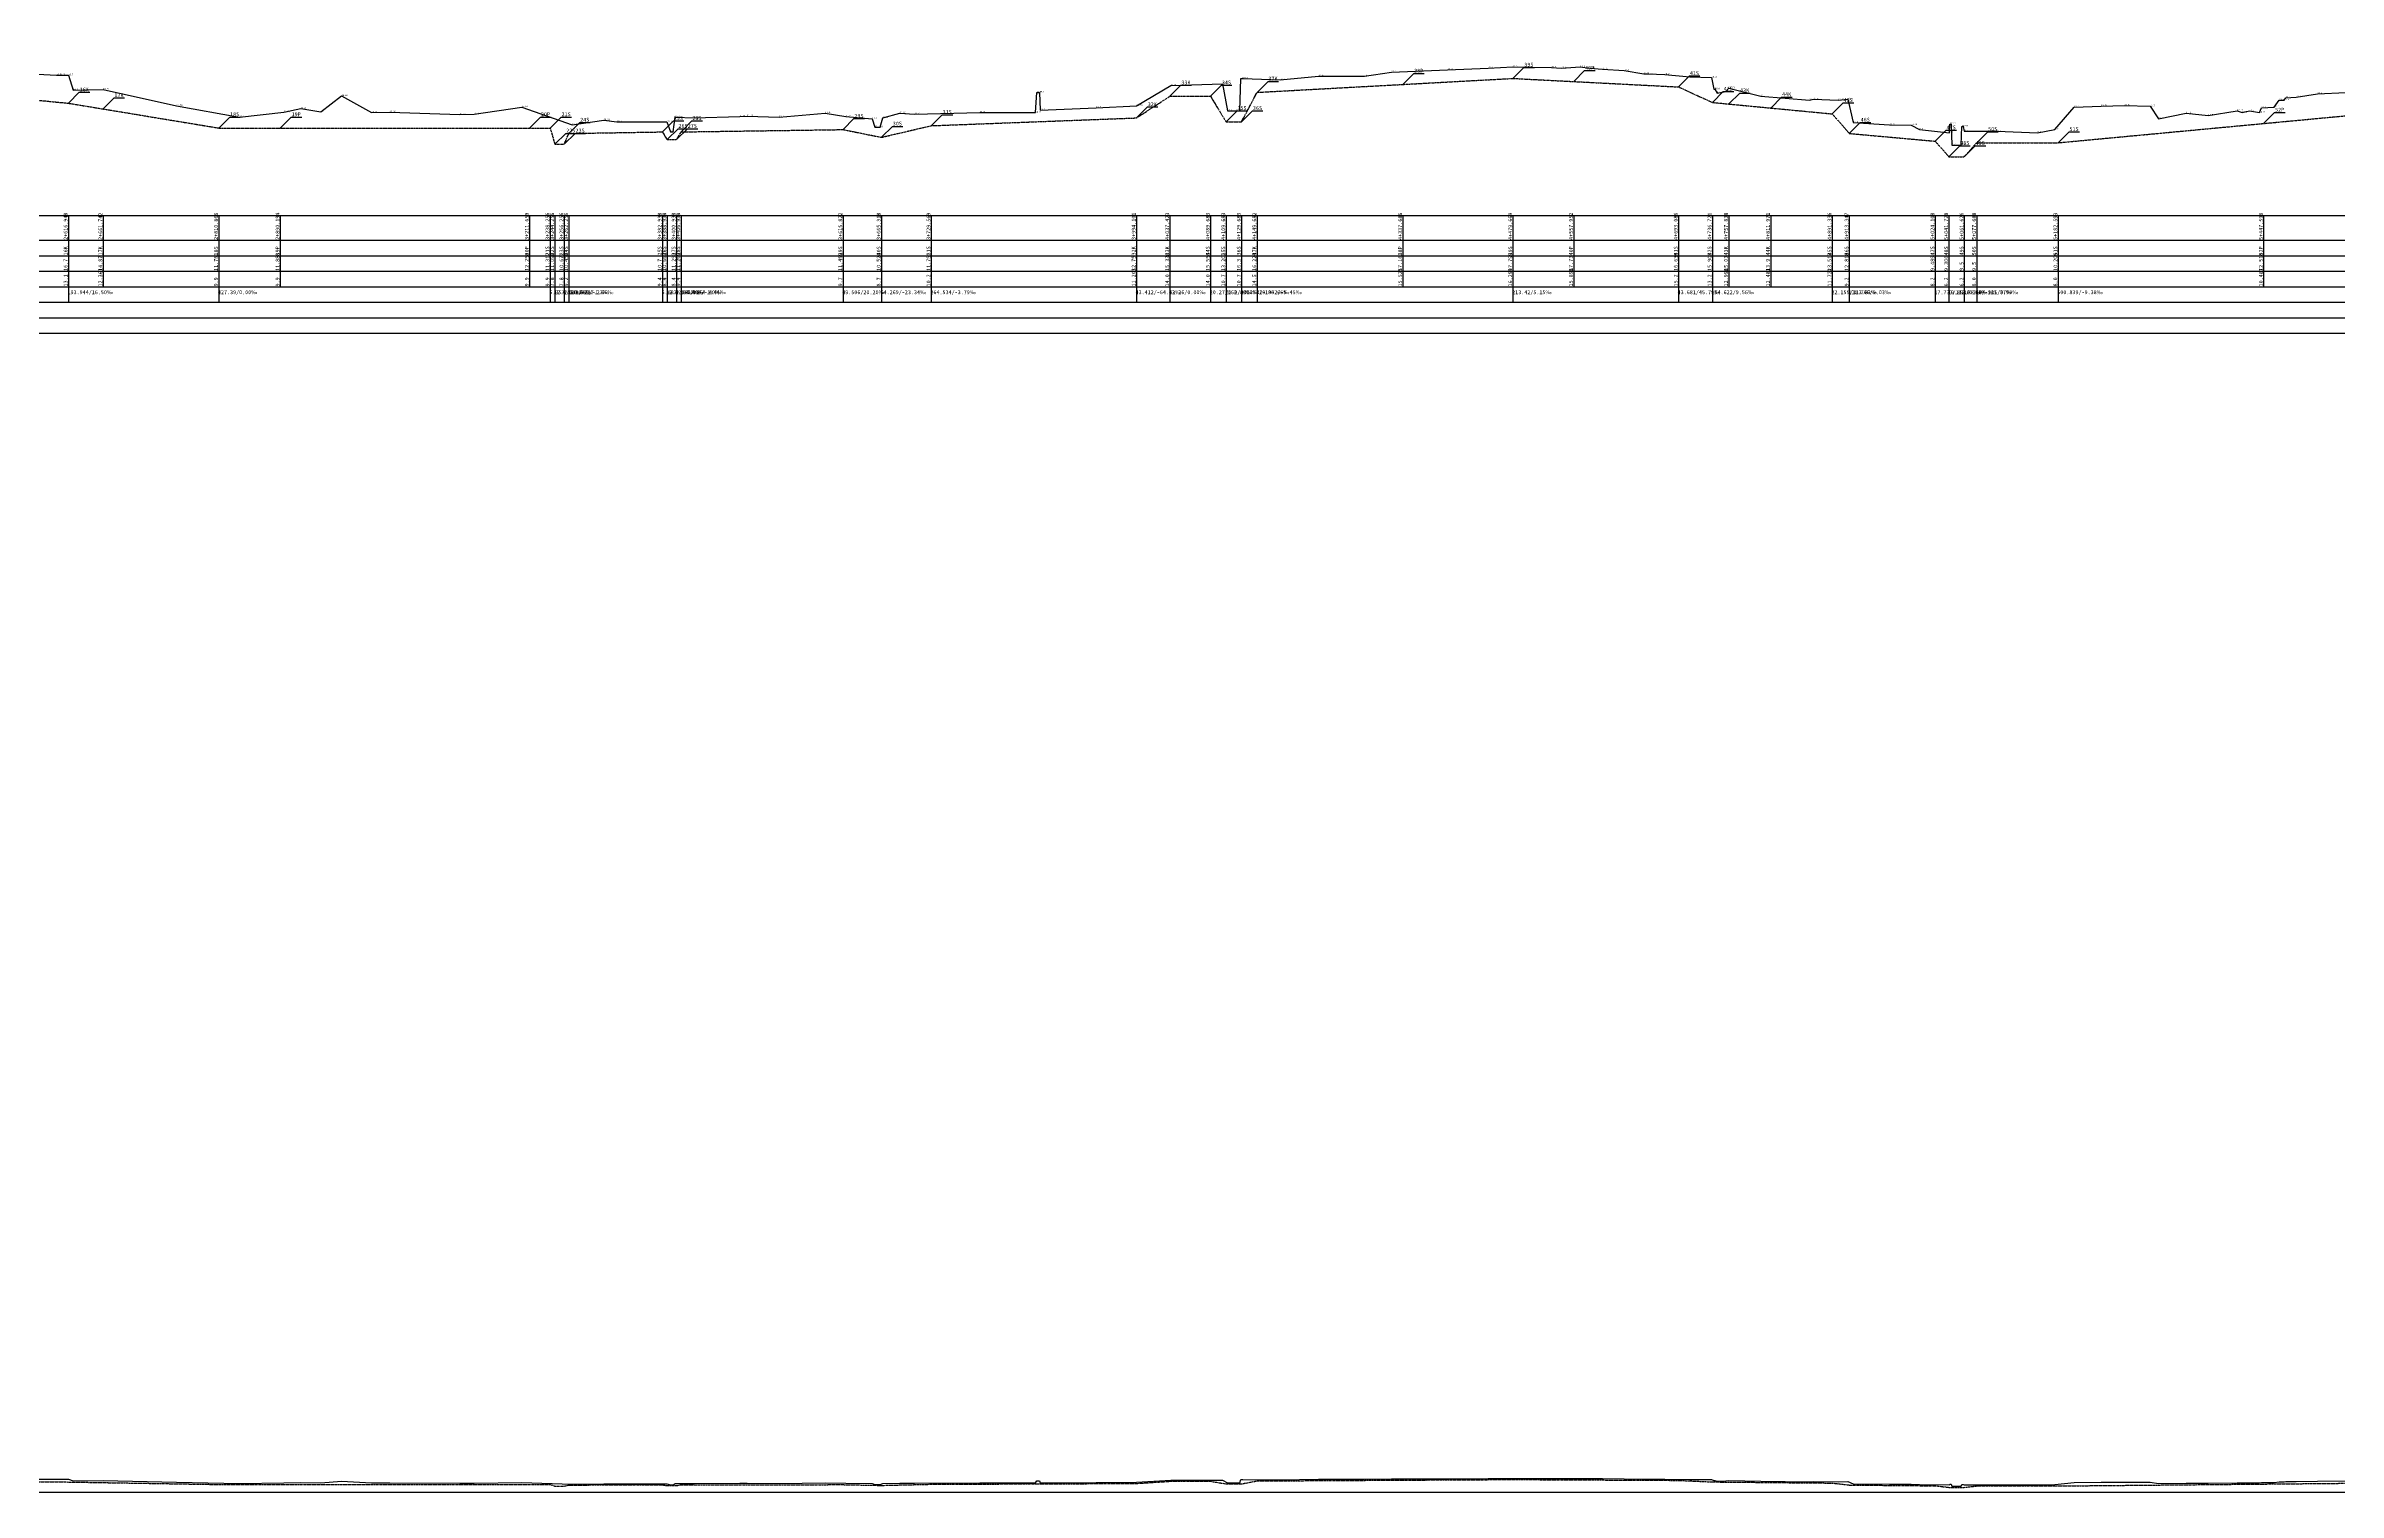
# Model space of a CAD drawing. Header units: millimetres. Extents: x -30 to 39450245, y -4 to 39449270.
# Drawn here: x 39443584 to 39446540, y 2545821 to 2547686 of the extents above; entities that cross this region are included whole.
import ezdxf

# ---------------------------------------------------------------- set-up
doc = ezdxf.new("R2010")
doc.units = ezdxf.units.MM
doc.linetypes.add('CENTER', pattern=[2, 1.25, -0.25, 0.25, -0.25])
for name, color, linetype in [('pipe_cen', 1, 'CENTER'), ('tab', 9, 'Continuous'), ('地形剖面', 4, 'Continuous'), ('标准断面', 3, 'Continuous'), ('纵面管线标注', 3, 'Continuous')]:
    doc.layers.add(name, color=color, linetype=linetype)
doc.styles.get("Standard").update_dxf_attribs({"font": '', "width": 0.8})
doc.styles.get('Standard').set_extended_font_data('SimSun')
doc.dimstyles.new('1000', dxfattribs={"dimtxt": 0.25, "dimasz": 0.2, "dimexe": 1.8, "dimexo": 0.625, "dimgap": 0.9, "dimtad": 1, "dimdec": 3, "dimdsep": 46, "dimtxsty": 'Standard', "dimcen": 0, "dimclrd": 9, "dimclre": 9, "dimclrt": 3, "dimadec": 3, "dimazin": 2, "dimtfac": 1, "dimtdec": 3, "dimtix": 1, "dimtofl": 0, "dimtmove": 2, "dimatfit": 3, "dimfxl": 1.8, "dimtolj": 1, "dimtzin": 0, "dimarcsym": 0})

# ---------------------------------------------------------------- blocks, each defined once
blk = doc.blocks.new('*D19')
at = {"layer": 'Defpoints', "color": 0, "transparency": 16777216}
for p in [(39449298.6, 2545836), (39449301.3, 2545836), (39441064.7, 2545820.8)]:
    blk.add_point(p, dxfattribs=at)
at = {"layer": '标准断面', "color": 9, "lineweight": -2, "transparency": 16777216}
for p, q in [((39449299.2, 2545836), (39449303.1, 2545836)), ((39449301.3, 2545821), (39449301.3, 2545835.8)), ((39441065.4, 2545820.8), (39449303.1, 2545820.8))]:
    blk.add_line(p, q, dxfattribs=at)
at = {"layer": '标准断面', "color": 9, "transparency": 16777216}
for points in [[(39449301.3, 2545835.8), (39449301.4, 2545835.8), (39449301.3, 2545836)], [(39449301.3, 2545821), (39449301.4, 2545821), (39449301.3, 2545820.8)]]:
    blk.add_solid(points, dxfattribs=at)
at = {"layer": '标准断面', "color": 3, "transparency": 16777216, "insert": (39449300.3, 2545828.4), "char_height": 0.25, "attachment_point": 5, "rotation": 90}
blk.add_mtext('\\A1;15.2', dxfattribs=at)

msp = doc.modelspace()

# ---------------------------------------------------------------- linework, layer by layer
at = {"layer": 'pipe_cen'}
for points in [[(39442854.9161, 2547686.213), (39443612.8191, 2547612.213), (39443806.7371, 2547580.213), (39444234.1271, 2547580.213), (39444240.1271, 2547559.213), (39444252.1271, 2547559.213), (39444258.1271, 2547573.213), (39444378.8091, 2547575.213), (39444384.8091, 2547565.213), (39444396.8091, 2547565.213), (39444402.8091, 2547575.213), (39444611.6931, 2547578.213), (39444661.1891, 2547568.213), (39444725.4401, 2547583.213), (39444989.9721, 2547593.243), (39445033.2941, 2547621.213), (39445085.5541, 2547621.213), (39445105.5541, 2547588.213), (39445125.5541, 2547588.213), (39445145.5534, 2547626.2116), (39445475.5401, 2547644.203), (39445688.9571, 2547633.213), (39445732.5921, 2547613.213), (39445887.2071, 2547598.433), (39445909.2181, 2547573.213), (39446019.9791, 2547563.213), (39446037.5991, 2547543.213), (39446057.4971, 2547543.213), (39446073.5591, 2547561.213), (39446178.4641, 2547561.213), (39446679.2811, 2547608.213)], [(39442854.9161, 2545841.3128), (39443612.8191, 2545833.9128), (39443806.7371, 2545830.7128), (39444234.1271, 2545830.7128), (39444240.1271, 2545828.6128), (39444252.1271, 2545828.6128), (39444258.1271, 2545830.0128), (39444378.8091, 2545830.2128), (39444384.8091, 2545829.2128), (39444396.8091, 2545829.2128), (39444402.8091, 2545830.2128), (39444611.6931, 2545830.5128), (39444661.1891, 2545829.5128), (39444725.4401, 2545831.0128), (39444989.9721, 2545832.0158), (39445033.2941, 2545834.8128), (39445085.5541, 2545834.8128), (39445105.5541, 2545831.5128), (39445125.5541, 2545831.5128), (39445145.5534, 2545835.3127), (39445475.5401, 2545837.1118), (39445688.9571, 2545836.0128), (39445732.5921, 2545834.0128), (39445887.2071, 2545832.5348), (39445909.2181, 2545830.0128), (39446019.9791, 2545829.0128), (39446037.5991, 2545827.0128), (39446057.4971, 2545827.0128), (39446073.5591, 2545828.8128), (39446178.4641, 2545828.8128), (39446679.2811, 2545833.5128)]]:
    msp.add_lwpolyline(points, dxfattribs=at)
at = {"layer": 'tab'}
for points in [[(39440933.8711, 2547467.413), (39449318.5725, 2547467.413)], [(39443612.8191, 2547467.413), (39443612.8191, 2547375.413)], [(39443657.6133, 2547467.413), (39443657.6133, 2547375.413)], [(39443806.7371, 2547467.413), (39443806.7371, 2547375.413)], [(39443886.0655, 2547467.413), (39443886.0655, 2547375.413)], [(39444207.5298, 2547467.413), (39444207.5298, 2547375.413)], [(39444234.1271, 2547467.413), (39444234.1271, 2547375.413)], [(39444240.1271, 2547467.413), (39444240.1271, 2547375.413)], [(39444252.1271, 2547467.413), (39444252.1271, 2547375.413)], [(39444258.1271, 2547467.413), (39444258.1271, 2547375.413)], [(39444378.8091, 2547467.413), (39444378.8091, 2547375.413)], [(39444384.8091, 2547467.413), (39444384.8091, 2547375.413)], [(39444396.8091, 2547467.413), (39444396.8091, 2547375.413)], [(39444402.8091, 2547467.413), (39444402.8091, 2547375.413)], [(39444611.6931, 2547467.413), (39444611.6931, 2547375.413)], [(39444661.1891, 2547467.413), (39444661.1891, 2547375.413)], [(39444725.4401, 2547467.413), (39444725.4401, 2547375.413)], [(39444989.9721, 2547467.413), (39444989.9721, 2547375.413)], [(39445033.2941, 2547467.413), (39445033.2941, 2547375.413)], [(39445085.5541, 2547467.413), (39445085.5541, 2547375.413)], [(39445105.5541, 2547467.413), (39445105.5541, 2547375.413)], [(39445125.5541, 2547467.413), (39445125.5541, 2547375.413)], [(39445145.5534, 2547467.413), (39445145.5534, 2547375.413)], [(39445333.5571, 2547467.413), (39445333.5571, 2547375.413)], [(39445475.5401, 2547467.413), (39445475.5401, 2547375.413)], [(39445553.8232, 2547467.413), (39445553.8232, 2547375.413)], [(39445688.9571, 2547467.413), (39445688.9571, 2547375.413)], [(39445732.5921, 2547467.413), (39445732.5921, 2547375.413)], [(39445753.7093, 2547467.413), (39445753.7093, 2547375.413)], [(39445807.8419, 2547467.413), (39445807.8419, 2547375.413)], [(39445887.2071, 2547467.413), (39445887.2071, 2547375.413)], [(39445909.2181, 2547467.413), (39445909.2181, 2547375.413)], [(39446019.9791, 2547467.413), (39446019.9791, 2547375.413)], [(39446037.5991, 2547467.413), (39446037.5991, 2547375.413)], [(39446057.4971, 2547467.413), (39446057.4971, 2547375.413)], [(39446073.5591, 2547467.413), (39446073.5591, 2547375.413)], [(39446178.4641, 2547467.413), (39446178.4641, 2547375.413)], [(39446443.469, 2547467.413), (39446443.469, 2547375.413)], [(39440933.8711, 2547435.413), (39449318.5725, 2547435.413)], [(39440933.8711, 2547415.413), (39449318.5725, 2547415.413)], [(39440933.8711, 2547395.413), (39449318.5725, 2547395.413)], [(39440933.8711, 2547375.413), (39449318.5725, 2547375.413)], [(39443612.8191, 2547375.413), (39443612.8191, 2547355.413)], [(39443806.7371, 2547375.413), (39443806.7371, 2547355.413)], [(39444234.1271, 2547375.413), (39444234.1271, 2547355.413)], [(39444240.1271, 2547375.413), (39444240.1271, 2547355.413)], [(39444252.1271, 2547375.413), (39444252.1271, 2547355.413)], [(39444258.1271, 2547375.413), (39444258.1271, 2547355.413)], [(39444378.8091, 2547375.413), (39444378.8091, 2547355.413)], [(39444384.8091, 2547375.413), (39444384.8091, 2547355.413)], [(39444396.8091, 2547375.413), (39444396.8091, 2547355.413)], [(39444402.8091, 2547375.413), (39444402.8091, 2547355.413)], [(39444611.6931, 2547375.413), (39444611.6931, 2547355.413)], [(39444661.1891, 2547375.413), (39444661.1891, 2547355.413)], [(39444725.4401, 2547375.413), (39444725.4401, 2547355.413)], [(39444989.9721, 2547375.413), (39444989.9721, 2547355.413)], [(39445033.2941, 2547375.413), (39445033.2941, 2547355.413)], [(39445085.5541, 2547375.413), (39445085.5541, 2547355.413)], [(39445105.5541, 2547375.413), (39445105.5541, 2547355.413)], [(39445125.5541, 2547375.413), (39445125.5541, 2547355.413)], [(39445145.5534, 2547375.413), (39445145.5534, 2547355.413)], [(39445475.5401, 2547375.413), (39445475.5401, 2547355.413)], [(39445688.9571, 2547375.413), (39445688.9571, 2547355.413)], [(39445732.5921, 2547375.413), (39445732.5921, 2547355.413)], [(39445887.2071, 2547375.413), (39445887.2071, 2547355.413)], [(39445909.2181, 2547375.413), (39445909.2181, 2547355.413)], [(39446019.9791, 2547375.413), (39446019.9791, 2547355.413)], [(39446037.5991, 2547375.413), (39446037.5991, 2547355.413)], [(39446057.4971, 2547375.413), (39446057.4971, 2547355.413)], [(39446073.5591, 2547375.413), (39446073.5591, 2547355.413)], [(39446178.4641, 2547375.413), (39446178.4641, 2547355.413)], [(39440933.8711, 2547355.413), (39449318.5725, 2547355.413)], [(39440933.8711, 2547335.413), (39449318.5725, 2547335.413)], [(39440933.8711, 2547315.413), (39449318.5725, 2547315.413)]]:
    msp.add_lwpolyline(points, dxfattribs=at)
at = {"layer": '地形剖面'}
for points in [[(39443564.7879, 2547650.213), (39443597.3361, 2547648.213), (39443601.95, 2547648.213), (39443612.8187, 2547648.213), (39443619.0686, 2547629.213), (39443657.6137, 2547629.913), (39443752.079, 2547608.813), (39443833.5506, 2547594.213), (39443890.6915, 2547600.613), (39443912.502, 2547605.213), (39443938.2392, 2547601.213), (39443965.0343, 2547621.513), (39444003.9013, 2547600.213), (39444027.469, 2547600.713), (39444117.4984, 2547597.713), (39444135.9077, 2547598.213), (39444197.645, 2547607.313), (39444262.5572, 2547584.213), (39444303.1625, 2547590.313), (39444320.1834, 2547588.213), (39444384.6835, 2547588.213), (39444389.0474, 2547575.213), (39444392.5699, 2547575.213), (39444395.1122, 2547594.213), (39444419.6874, 2547593.213), (39444478.5401, 2547595.213), (39444488.0642, 2547595.513), (39444529.4264, 2547594.213), (39444588.7305, 2547599.513), (39444615.3218, 2547595.213), (39444649.3494, 2547592.213), (39444652.6615, 2547581.213), (39444659.7601, 2547581.213), (39444663.0295, 2547593.213), (39444684.8689, 2547599.313), (39444703.9116, 2547598.213), (39444788.1794, 2547600.213), (39444860.0592, 2547600.213), (39444861.7441, 2547626.213), (39444864.9765, 2547626.213), (39444866.0729, 2547603.213), (39444938.1054, 2547606.213), (39444989.9724, 2547608.713), (39445034.3236, 2547635.213), (39445101.0612, 2547637.213), (39445107.6155, 2547602.213), (39445118.2963, 2547602.213), (39445123.4917, 2547602.213), (39445124.4624, 2547644.213), (39445127.3254, 2547644.213), (39445175.2215, 2547642.213), (39445224.8046, 2547647.213), (39445284.2646, 2547647.213), (39445318.6971, 2547652.213), (39445391.2727, 2547655.213), (39445443.3443, 2547657.213), (39445475.2876, 2547659.213), (39445525.1333, 2547658.213), (39445537.896, 2547657.213), (39445562.3377, 2547659.213), (39445574.7411, 2547657.213), (39445590.988, 2547656.213), (39445618.7627, 2547654.213), (39445644.2866, 2547650.213), (39445649.8033, 2547650.213), (39445671.1938, 2547649.213), (39445703.3958, 2547646.213), (39445731.7006, 2547645.213), (39445734.3781, 2547630.213), (39445736.009, 2547630.213), (39445738.9364, 2547625.213), (39445750.0807, 2547627.213), (39445753.7089, 2547631.513), (39445795.2902, 2547621.213), (39445857.8709, 2547616.213), (39445863.1422, 2547617.213), (39445894.9875, 2547616.113), (39445907.4646, 2547617.213), (39445914.1935, 2547587.213), (39445961.1442, 2547584.213), (39445988.8389, 2547584.013), (39445999.6366, 2547578.213), (39446038.2199, 2547574.213), (39446038.7991, 2547585.213), (39446040.5242, 2547585.213), (39446041.4552, 2547558.213), (39446053.5504, 2547558.213), (39446054.3914, 2547582.213), (39446056.1102, 2547582.213), (39446057.4228, 2547576.213), (39446099.8867, 2547576.213), (39446151.9376, 2547574.213), (39446174.0803, 2547578.213), (39446199.039, 2547607.213), (39446233.8794, 2547608.313), (39446264.0822, 2547609.213), (39446296.9283, 2547608.213), (39446307.958, 2547592.213), (39446343.5386, 2547599.213), (39446372.0202, 2547596.213), (39446409.2228, 2547602.413), (39446415.9117, 2547600.213), (39446425.0546, 2547602.213), (39446438.2995, 2547600.213), (39446440.5563, 2547606.213), (39446456.8573, 2547607.213), (39446463.2675, 2547616.213), (39446470.0914, 2547616.213), (39446471.9633, 2547619.213), (39446485.2137, 2547620.213), (39446512.8139, 2547624.213), (39446549.2407, 2547626.213)], [(39443564.7879, 2545837.7128), (39443597.3361, 2545837.5128), (39443601.95, 2545837.5128), (39443612.8187, 2545837.5128), (39443619.0686, 2545835.6128), (39443657.6137, 2545835.6828), (39443752.079, 2545833.5728), (39443833.5506, 2545832.1128), (39443890.6915, 2545832.7528), (39443912.502, 2545833.2128), (39443938.2392, 2545832.8128), (39443965.0343, 2545834.8428), (39444003.9013, 2545832.7128), (39444027.469, 2545832.7628), (39444117.4984, 2545832.4628), (39444135.9077, 2545832.5128), (39444197.645, 2545833.4228), (39444262.5572, 2545831.1128), (39444303.1625, 2545831.7228), (39444320.1834, 2545831.5128), (39444384.6835, 2545831.5128), (39444389.0474, 2545830.2128), (39444392.5699, 2545830.2128), (39444395.1122, 2545832.1128), (39444419.6874, 2545832.0128), (39444478.5401, 2545832.2128), (39444488.0642, 2545832.2428), (39444529.4264, 2545832.1128), (39444588.7305, 2545832.6428), (39444615.3218, 2545832.2128), (39444649.3494, 2545831.9128), (39444652.6615, 2545830.8128), (39444659.7601, 2545830.8128), (39444663.0295, 2545832.0128), (39444684.8689, 2545832.6228), (39444703.9116, 2545832.5128), (39444788.1794, 2545832.7128), (39444860.0592, 2545832.7128), (39444861.7441, 2545835.3128), (39444864.9765, 2545835.3128), (39444866.0729, 2545833.0128), (39444938.1054, 2545833.3128), (39444989.9724, 2545833.5628), (39445034.3236, 2545836.2128), (39445101.0612, 2545836.4128), (39445107.6155, 2545832.9128), (39445118.2963, 2545832.9128), (39445123.4917, 2545832.9128), (39445124.4624, 2545837.1128), (39445127.3254, 2545837.1128), (39445175.2215, 2545836.9128), (39445224.8046, 2545837.4128), (39445284.2646, 2545837.4128), (39445318.6971, 2545837.9128), (39445391.2727, 2545838.2128), (39445443.3443, 2545838.4128), (39445475.2876, 2545838.6128), (39445525.1333, 2545838.5128), (39445537.896, 2545838.4128), (39445562.3377, 2545838.6128), (39445574.7411, 2545838.4128), (39445590.988, 2545838.3128), (39445618.7627, 2545838.1128), (39445644.2866, 2545837.7128), (39445649.8033, 2545837.7128), (39445671.1938, 2545837.6128), (39445703.3958, 2545837.3128), (39445731.7006, 2545837.2128), (39445734.3781, 2545835.7128), (39445736.009, 2545835.7128), (39445738.9364, 2545835.2128), (39445750.0807, 2545835.4128), (39445753.7089, 2545835.8428), (39445795.2902, 2545834.8128), (39445857.8709, 2545834.3128), (39445863.1422, 2545834.4128), (39445894.9875, 2545834.3028), (39445907.4646, 2545834.4128), (39445914.1935, 2545831.4128), (39445961.1442, 2545831.1128), (39445988.8389, 2545831.0928), (39445999.6366, 2545830.5128), (39446038.2199, 2545830.1128), (39446038.7991, 2545831.2128), (39446040.5242, 2545831.2128), (39446041.4552, 2545828.5128), (39446053.5504, 2545828.5128), (39446054.3914, 2545830.9128), (39446056.1102, 2545830.9128), (39446057.4228, 2545830.3128), (39446099.8867, 2545830.3128), (39446151.9376, 2545830.1128), (39446174.0803, 2545830.5128), (39446199.039, 2545833.4128), (39446233.8794, 2545833.5228), (39446264.0822, 2545833.6128), (39446296.9283, 2545833.5128), (39446307.958, 2545831.9128), (39446343.5386, 2545832.6128), (39446372.0202, 2545832.3128), (39446409.2228, 2545832.9328), (39446415.9117, 2545832.7128), (39446425.0546, 2545832.9128), (39446438.2995, 2545832.7128), (39446440.5563, 2545833.3128), (39446456.8573, 2545833.4128), (39446463.2675, 2545834.3128), (39446470.0914, 2545834.3128), (39446471.9633, 2545834.6128), (39446485.2137, 2545834.7128), (39446512.8139, 2545835.1128), (39446549.2407, 2545835.3128)]]:
    msp.add_lwpolyline(points, dxfattribs=at)
at = {"layer": '纵面管线标注', "color": 9, "true_color": 0xc0c0c0}
for points in [[(39445033.2941, 2547621.213), (39445047.4341, 2547635.353), (39445060.9341, 2547635.353)], [(39445085.5541, 2547621.213), (39445099.6941, 2547635.353), (39445113.1941, 2547635.353)], [(39445145.5534, 2547626.2116), (39445159.6934, 2547640.3516), (39445173.1934, 2547640.3516)], [(39445333.5571, 2547636.4625), (39445347.6971, 2547650.6025), (39445361.1971, 2547650.6025)], [(39445475.5401, 2547644.203), (39445489.6801, 2547658.343), (39445503.1801, 2547658.343)], [(39445553.8232, 2547640.1718), (39445567.9632, 2547654.3118), (39445581.4632, 2547654.3118)], [(39445688.9571, 2547633.213), (39445703.0971, 2547647.353), (39445716.5971, 2547647.353)], [(39443612.8191, 2547612.213), (39443626.9591, 2547626.353), (39443640.4591, 2547626.353)], [(39443657.6133, 2547604.8212), (39443671.7533, 2547618.9612), (39443685.2533, 2547618.9612)], [(39444989.9721, 2547593.243), (39445004.1121, 2547607.383), (39445017.6121, 2547607.383)], [(39445732.5921, 2547613.213), (39445746.7321, 2547627.353), (39445760.2321, 2547627.353)], [(39445753.7093, 2547611.1944), (39445767.8493, 2547625.3344), (39445781.3493, 2547625.3344)], [(39445807.8419, 2547606.0197), (39445821.9819, 2547620.1597), (39445835.4819, 2547620.1597)], [(39445887.2071, 2547598.433), (39445901.3471, 2547612.573), (39445914.8471, 2547612.573)], [(39443806.7371, 2547580.213), (39443820.8771, 2547594.353), (39443834.3771, 2547594.353)], [(39443886.0655, 2547580.213), (39443900.2055, 2547594.353), (39443913.7055, 2547594.353)], [(39444207.5298, 2547580.213), (39444221.6698, 2547594.353), (39444235.1698, 2547594.353)], [(39444234.1271, 2547580.213), (39444248.2671, 2547594.353), (39444261.7671, 2547594.353)], [(39444240.1271, 2547559.213), (39444254.2671, 2547573.353), (39444267.7671, 2547573.353)], [(39444252.1271, 2547559.213), (39444266.2671, 2547573.353), (39444279.7671, 2547573.353)], [(39444258.1271, 2547573.213), (39444272.2671, 2547587.353), (39444285.7671, 2547587.353)], [(39444378.8091, 2547575.213), (39444392.9491, 2547589.353), (39444406.4491, 2547589.353)], [(39444384.8091, 2547565.213), (39444398.9491, 2547579.353), (39444412.4491, 2547579.353)], [(39444396.8091, 2547565.213), (39444410.9491, 2547579.353), (39444424.4491, 2547579.353)], [(39444402.8091, 2547575.213), (39444416.9491, 2547589.353), (39444430.4491, 2547589.353)], [(39444611.6931, 2547578.213), (39444625.8331, 2547592.353), (39444639.3331, 2547592.353)], [(39444661.1891, 2547568.213), (39444675.3291, 2547582.353), (39444688.8291, 2547582.353)], [(39444725.4401, 2547583.213), (39444739.5801, 2547597.353), (39444753.0801, 2547597.353)], [(39445105.5541, 2547588.213), (39445119.6941, 2547602.353), (39445133.1941, 2547602.353)], [(39445125.5541, 2547588.213), (39445139.6941, 2547602.353), (39445153.1941, 2547602.353)], [(39445909.2181, 2547573.213), (39445923.3581, 2547587.353), (39445936.8581, 2547587.353)], [(39446019.9791, 2547563.213), (39446034.1191, 2547577.353), (39446047.6191, 2547577.353)], [(39446073.5591, 2547561.213), (39446087.6991, 2547575.353), (39446101.1991, 2547575.353)], [(39446178.4641, 2547561.213), (39446192.6041, 2547575.353), (39446206.1041, 2547575.353)], [(39446443.469, 2547586.0828), (39446457.609, 2547600.2228), (39446471.109, 2547600.2228)], [(39446037.5991, 2547543.213), (39446051.7391, 2547557.353), (39446065.2391, 2547557.353)], [(39446057.4971, 2547543.213), (39446071.6371, 2547557.353), (39446085.1371, 2547557.353)]]:
    msp.add_lwpolyline(points, dxfattribs=at)

# ---------------------------------------------------------------- texts
at = {"layer": 'tab', "color": 3, "true_color": 0x00ff00}
for s, p in [('2+616.948', (39443611.7191, 2547435.913)), ('2+661.742', (39443656.5133, 2547435.913)), ('2+810.866', (39443805.6371, 2547435.913)), ('2+890.194', (39443884.9655, 2547435.913)), ('3+211.659', (39444206.4298, 2547435.913)), ('3+238.256', (39444233.0271, 2547435.913)), ('3+244.256', (39444239.0271, 2547435.913)), ('3+256.256', (39444251.0271, 2547435.913)), ('3+262.256', (39444257.0271, 2547435.913)), ('3+382.938', (39444377.7091, 2547435.913)), ('3+388.938', (39444383.7091, 2547435.913)), ('3+400.938', (39444395.7091, 2547435.913)), ('3+406.938', (39444401.7091, 2547435.913)), ('3+615.822', (39444610.5931, 2547435.913)), ('3+665.318', (39444660.0891, 2547435.913)), ('3+729.569', (39444724.3401, 2547435.913)), ('3+994.101', (39444988.8721, 2547435.913)), ('4+037.423', (39445032.1941, 2547435.913)), ('4+089.683', (39445084.4541, 2547435.913)), ('4+109.683', (39445104.4541, 2547435.913)), ('4+129.683', (39445124.4541, 2547435.913)), ('4+149.682', (39445144.4534, 2547435.913)), ('4+337.686', (39445332.4571, 2547435.913)), ('4+479.669', (39445474.4401, 2547435.913)), ('4+557.952', (39445552.7232, 2547435.913)), ('4+693.086', (39445687.8571, 2547435.913)), ('4+736.721', (39445731.4921, 2547435.913)), ('4+757.838', (39445752.6093, 2547435.913)), ('4+811.971', (39445806.7419, 2547435.913)), ('4+891.336', (39445886.1071, 2547435.913)), ('4+913.347', (39445908.1181, 2547435.913)), ('5+024.108', (39446018.8791, 2547435.913)), ('5+041.728', (39446036.4991, 2547435.913)), ('5+061.626', (39446056.3971, 2547435.913)), ('5+077.688', (39446072.4591, 2547435.913)), ('5+182.593', (39446177.3641, 2547435.913)), ('5+447.598', (39446442.369, 2547435.913)), ('16K', (39443611.7191, 2547415.913)), ('17K', (39443656.5133, 2547415.913)), ('18S', (39443805.6371, 2547415.913)), ('19P', (39443884.9655, 2547415.913)), ('20P', (39444206.4298, 2547415.913)), ('21S', (39444233.0271, 2547415.913)), ('22S', (39444239.0271, 2547415.913)), ('23S', (39444251.0271, 2547415.913)), ('24S', (39444257.0271, 2547415.913)), ('25S', (39444377.7091, 2547415.913)), ('26S', (39444383.7091, 2547415.913)), ('27S', (39444395.7091, 2547415.913)), ('28S', (39444401.7091, 2547415.913)), ('29S', (39444610.5931, 2547415.913)), ('30S', (39444660.0891, 2547415.913)), ('31S', (39444724.3401, 2547415.913)), ('32K', (39444988.8721, 2547415.913)), ('33K', (39445032.1941, 2547415.913)), ('34S', (39445084.4541, 2547415.913)), ('35S', (39445104.4541, 2547415.913)), ('36S', (39445124.4541, 2547415.913)), ('37K', (39445144.4534, 2547415.913)), ('38P', (39445332.4571, 2547415.913)), ('39S', (39445474.4401, 2547415.913)), ('40P', (39445552.7232, 2547415.913)), ('41S', (39445687.8571, 2547415.913)), ('42S', (39445731.4921, 2547415.913)), ('43K', (39445752.6093, 2547415.913)), ('44K', (39445806.7419, 2547415.913)), ('45S', (39445886.1071, 2547415.913)), ('46S', (39445908.1181, 2547415.913)), ('47S', (39446018.8791, 2547415.913)), ('48S', (39446036.4991, 2547415.913)), ('49S', (39446056.3971, 2547415.913)), ('50S', (39446072.4591, 2547415.913)), ('51S', (39446177.3641, 2547415.913)), ('52P', (39446442.369, 2547415.913)), ('16.7', (39443611.7191, 2547395.913)), ('12.361', (39443656.5133, 2547375.913)), ('14.87', (39443656.5133, 2547395.913)), ('11.781', (39443805.6371, 2547395.913)), ('11.888', (39443884.9655, 2547395.913)), ('12.258', (39444206.4298, 2547395.913)), ('11.312', (39444233.0271, 2547395.913)), ('11.098', (39444239.0271, 2547395.913)), ('10.671', (39444251.0271, 2547395.913)), ('10.458', (39444257.0271, 2547395.913)), ('10.7', (39444377.7091, 2547395.913)), ('10.663', (39444383.7091, 2547395.913)), ('11.293', (39444395.7091, 2547395.913)), ('11.269', (39444401.7091, 2547395.913)), ('11.459', (39444610.5931, 2547395.913)), ('10.524', (39444660.0891, 2547395.913)), ('11.751', (39444724.3401, 2547395.913)), ('12.75', (39444988.8721, 2547395.913)), ('11.203', (39444988.8721, 2547375.913)), ('15.338', (39445032.1941, 2547395.913)), ('15.554', (39445084.4541, 2547395.913)), ('13.201', (39445104.4541, 2547395.913)), ('16.3', (39445124.4541, 2547395.913)), ('16.224', (39445144.4534, 2547395.913)), ('15.525', (39445332.4571, 2547375.913)), ('17.161', (39445332.4571, 2547395.913)), ('16.299', (39445474.4401, 2547375.913)), ('17.799', (39445474.4401, 2547395.913)), ('17.73', (39445552.7232, 2547395.913)), ('15.896', (39445552.7232, 2547375.913)), ('16.635', (39445687.8571, 2547395.913)), ('15.901', (39445731.4921, 2547395.913)), ('12.998', (39445752.6093, 2547375.913)), ('15.03', (39445752.6093, 2547395.913)), ('12.481', (39445806.7419, 2547375.913)), ('13.9', (39445806.7419, 2547395.913)), ('11.722', (39445886.1071, 2547375.913)), ('13.517', (39445886.1071, 2547395.913)), ('12.818', (39445908.1181, 2547395.913)), ('9.489', (39446018.8791, 2547395.913)), ('9.306', (39446036.4991, 2547395.913)), ('9.5', (39446056.3971, 2547395.913)), ('9.5', (39446072.4591, 2547395.913)), ('10.209', (39446177.3641, 2547395.913)), ('12.518', (39446442.369, 2547395.913)), ('10.487', (39446442.369, 2547375.913)), ('13.1', (39443611.7191, 2547375.913)), ('9.9', (39443805.6371, 2547375.913)), ('9.9', (39443884.9655, 2547375.913)), ('9.9', (39444206.4298, 2547375.913)), ('9.9', (39444233.0271, 2547375.913)), ('7.8', (39444239.0271, 2547375.913)), ('7.8', (39444251.0271, 2547375.913)), ('9.2', (39444257.0271, 2547375.913)), ('9.4', (39444377.7091, 2547375.913)), ('8.4', (39444383.7091, 2547375.913)), ('8.4', (39444395.7091, 2547375.913)), ('9.4', (39444401.7091, 2547375.913)), ('9.7', (39444610.5931, 2547375.913)), ('8.7', (39444660.0891, 2547375.913)), ('10.2', (39444724.3401, 2547375.913)), ('14.0', (39445032.1941, 2547375.913)), ('14.0', (39445084.4541, 2547375.913)), ('10.7', (39445104.4541, 2547375.913)), ('10.7', (39445124.4541, 2547375.913)), ('14.5', (39445144.4534, 2547375.913)), ('15.2', (39445687.8571, 2547375.913)), ('13.2', (39445731.4921, 2547375.913)), ('9.2', (39445908.1181, 2547375.913)), ('8.2', (39446018.8791, 2547375.913)), ('6.2', (39446036.4991, 2547375.913)), ('6.2', (39446056.3971, 2547375.913)), ('8.0', (39446072.4591, 2547375.913)), ('8.0', (39446177.3641, 2547375.913))]:
    msp.add_text(s, height=5, rotation=89.9999983, dxfattribs=at).set_placement(p)
for s, p in [('193.944/16.50‰', (39443611.7191, 2547365.913)), ('427.39/0.00‰', (39443805.6371, 2547365.913)), ('6.357/330.35‰', (39444233.0271, 2547365.913)), ('12.0/0.00‰', (39444239.0271, 2547365.913)), ('6.161/-227.23‰', (39444251.0271, 2547365.913)), ('120.682/-1.66‰', (39444257.0271, 2547365.913)), ('6.083/164.40‰', (39444377.7091, 2547365.913)), ('12.0/0.00‰', (39444383.7091, 2547365.913)), ('6.083/-164.40‰', (39444395.7091, 2547365.913)), ('208.884/-1.44‰', (39444401.7091, 2547365.913)), ('49.506/20.20‰', (39444610.5931, 2547365.913)), ('64.269/-23.34‰', (39444660.0891, 2547365.913)), ('264.534/-3.79‰', (39444724.3401, 2547365.913)), ('43.412/-64.43‰', (39444988.8721, 2547365.913)), ('52.26/0.00‰', (39445032.1941, 2547365.913)), ('20.27/162.80‰', (39445084.4541, 2547365.913)), ('20.0/0.00‰', (39445104.4541, 2547365.913)), ('20.357/-186.66‰', (39445124.4541, 2547365.913)), ('329.992/-5.45‰', (39445144.4534, 2547365.913)), ('213.42/5.15‰', (39445474.4401, 2547365.913)), ('43.681/45.79‰', (39445687.8571, 2547365.913)), ('154.622/9.56‰', (39445731.4921, 2547365.913)), ('22.155/113.83‰', (39445886.1071, 2547365.913)), ('110.766/9.03‰', (39445908.1181, 2547365.913)), ('17.733/112.78‰', (39446018.8791, 2547365.913)), ('19.898/0.00‰', (39446036.4991, 2547365.913)), ('16.163/-111.37‰', (39446056.3971, 2547365.913)), ('104.905/0.00‰', (39446072.4591, 2547365.913)), ('500.839/-9.38‰', (39446177.3641, 2547365.913))]:
    msp.add_text(s, height=5, dxfattribs=at).set_placement(p)
at = {"layer": '地形剖面', "color": 9, "true_color": 0xc0c0c0}
for s, p in [('16.7', (39443597.3361, 2547648.213)), ('16.7', (39443601.95, 2547648.213)), ('16.7', (39443612.8187, 2547648.213)), ('15.4', (39445034.3236, 2547635.213)), ('15.6', (39445101.0612, 2547637.213)), ('16.3', (39445124.4624, 2547644.213)), ('16.3', (39445127.3254, 2547644.213)), ('16.1', (39445175.2215, 2547642.213)), ('16.6', (39445224.8046, 2547647.213)), ('16.6', (39445284.2646, 2547647.213)), ('17.1', (39445318.6971, 2547652.213)), ('17.4', (39445391.2727, 2547655.213)), ('17.6', (39445443.3443, 2547657.213)), ('17.8', (39445475.2876, 2547659.213)), ('17.7', (39445525.1333, 2547658.213)), ('17.6', (39445537.896, 2547657.213)), ('17.8', (39445562.3377, 2547659.213)), ('17.6', (39445574.7411, 2547657.213)), ('17.5', (39445590.988, 2547656.213)), ('17.3', (39445618.7627, 2547654.213)), ('16.9', (39445644.2866, 2547650.213)), ('16.9', (39445649.8033, 2547650.213)), ('16.8', (39445671.1938, 2547649.213)), ('16.5', (39445703.3958, 2547646.213)), ('16.4', (39445731.7006, 2547645.213)), ('15.03', (39445753.7089, 2547631.513)), ('14.8', (39443619.0686, 2547629.213)), ('14.87', (39443657.6137, 2547629.913)), ('12.76', (39443752.079, 2547608.813)), ('12.4', (39443912.502, 2547605.213)), ('12.', (39443938.2392, 2547601.213)), ('14.03', (39443965.0343, 2547621.513)), ('12.61', (39444197.645, 2547607.313)), ('14.5', (39444861.7441, 2547626.213)), ('14.5', (39444864.9765, 2547626.213)), ('12.2', (39444866.0729, 2547603.213)), ('12.5', (39444938.1054, 2547606.213)), ('12.75', (39444989.9724, 2547608.713)), ('12.1', (39445107.6155, 2547602.213)), ('12.1', (39445118.2963, 2547602.213)), ('12.1', (39445123.4917, 2547602.213)), ('14.9', (39445734.3781, 2547630.213)), ('14.9', (39445736.009, 2547630.213)), ('14.4', (39445738.9364, 2547625.213)), ('14.6', (39445750.0807, 2547627.213)), ('14.', (39445795.2902, 2547621.213)), ('13.5', (39445857.8709, 2547616.213)), ('13.6', (39445863.1422, 2547617.213)), ('13.49', (39445894.9875, 2547616.113)), ('13.6', (39445907.4646, 2547617.213)), ('12.6', (39446199.039, 2547607.213)), ('12.71', (39446233.8794, 2547608.313)), ('12.8', (39446264.0822, 2547609.213)), ('12.7', (39446296.9283, 2547608.213)), ('12.12', (39446409.2228, 2547602.413)), ('12.1', (39446425.0546, 2547602.213)), ('12.5', (39446440.5563, 2547606.213)), ('12.6', (39446456.8573, 2547607.213)), ('13.5', (39446463.2675, 2547616.213)), ('13.5', (39446470.0914, 2547616.213)), ('13.8', (39446471.9633, 2547619.213)), ('13.9', (39446485.2137, 2547620.213)), ('14.3', (39446512.8139, 2547624.213)), ('11.3', (39443833.5506, 2547594.213)), ('11.94', (39443890.6915, 2547600.613)), ('11.9', (39444003.9013, 2547600.213)), ('11.95', (39444027.469, 2547600.713)), ('11.65', (39444117.4984, 2547597.713)), ('11.7', (39444135.9077, 2547598.213)), ('10.3', (39444262.5572, 2547584.213)), ('10.91', (39444303.1625, 2547590.313)), ('10.7', (39444320.1834, 2547588.213)), ('10.7', (39444384.6835, 2547588.213)), ('9.4', (39444389.0474, 2547575.213)), ('9.4', (39444392.5699, 2547575.213)), ('11.3', (39444395.1122, 2547594.213)), ('11.2', (39444419.6874, 2547593.213)), ('11.4', (39444478.5401, 2547595.213)), ('11.43', (39444488.0642, 2547595.513)), ('11.3', (39444529.4264, 2547594.213)), ('11.83', (39444588.7305, 2547599.513)), ('11.4', (39444615.3218, 2547595.213)), ('11.1', (39444649.3494, 2547592.213)), ('10.', (39444652.6615, 2547581.213)), ('10.', (39444659.7601, 2547581.213)), ('11.2', (39444663.0295, 2547593.213)), ('11.81', (39444684.8689, 2547599.313)), ('11.7', (39444703.9116, 2547598.213)), ('11.9', (39444788.1794, 2547600.213)), ('11.9', (39444860.0592, 2547600.213)), ('10.6', (39445914.1935, 2547587.213)), ('10.3', (39445961.1442, 2547584.213)), ('10.28', (39445988.8389, 2547584.013)), ('9.7', (39445999.6366, 2547578.213)), ('9.3', (39446038.2199, 2547574.213)), ('10.4', (39446038.7991, 2547585.213)), ('10.4', (39446040.5242, 2547585.213)), ('10.1', (39446054.3914, 2547582.213)), ('10.1', (39446056.1102, 2547582.213)), ('9.5', (39446057.4228, 2547576.213)), ('9.5', (39446099.8867, 2547576.213)), ('9.3', (39446151.9376, 2547574.213)), ('9.7', (39446174.0803, 2547578.213)), ('11.1', (39446307.958, 2547592.213)), ('11.8', (39446343.5386, 2547599.213)), ('11.5', (39446372.0202, 2547596.213)), ('11.9', (39446415.9117, 2547600.213)), ('11.9', (39446438.2995, 2547600.213)), ('7.7', (39446041.4552, 2547558.213)), ('7.7', (39446053.5504, 2547558.213))]:
    msp.add_text(s, height=2, dxfattribs=at).set_placement(p)
at = {"layer": '纵面管线标注'}
for s, p in [('39S', (39445490.1801, 2547659.443)), ('16K', (39443627.4591, 2547627.453)), ('33K', (39445047.9341, 2547636.453)), ('34S', (39445100.1941, 2547636.453)), ('37K', (39445160.1934, 2547641.4516)), ('38P', (39445348.1971, 2547651.7025)), ('40P', (39445568.4632, 2547655.4118)), ('41S', (39445703.5971, 2547648.453)), ('42S', (39445747.2321, 2547628.453)), ('17K', (39443672.2533, 2547620.0612)), ('31S', (39444740.0801, 2547598.453)), ('32K', (39445004.6121, 2547608.483)), ('35S', (39445120.1941, 2547603.453)), ('36S', (39445140.1941, 2547603.453)), ('43K', (39445768.3493, 2547626.4344)), ('44K', (39445822.4819, 2547621.2597)), ('45S', (39445901.8471, 2547613.673)), ('52P', (39446458.109, 2547601.3228)), ('18S', (39443821.3771, 2547595.453)), ('19P', (39443900.7055, 2547595.453)), ('20P', (39444222.1698, 2547595.453)), ('21S', (39444248.7671, 2547595.453)), ('22S', (39444254.7671, 2547574.453)), ('23S', (39444266.7671, 2547574.453)), ('24S', (39444272.7671, 2547588.453)), ('25S', (39444393.4491, 2547590.453)), ('26S', (39444399.4491, 2547580.453)), ('27S', (39444411.4491, 2547580.453)), ('28S', (39444417.4491, 2547590.453)), ('29S', (39444626.3331, 2547593.453)), ('30S', (39444675.8291, 2547583.453)), ('46S', (39445923.8581, 2547588.453)), ('47S', (39446034.6191, 2547578.453)), ('50S', (39446088.1991, 2547576.453)), ('51S', (39446193.1041, 2547576.453)), ('48S', (39446052.2391, 2547558.453)), ('49S', (39446072.1371, 2547558.453))]:
    msp.add_text(s, height=5, dxfattribs=at).set_placement(p)

# ---------------------------------------------------------------- dimensions: what is measured, and where the dimension line sits
at = {"layer": '标准断面'}
dim = msp.add_linear_dim(base=(39449301.343, 2545836.0128), p1=(39441064.7295, 2545820.8128), p2=(39449298.5731, 2545836.0128), angle=90, dimstyle='1000', dxfattribs=at)
dim.commit()
dim.dimension.update_dxf_attribs({"geometry": '*D19', "text_midpoint": (39449300.318, 2545828.4128)})

doc.saveas('drawing.dxf')
